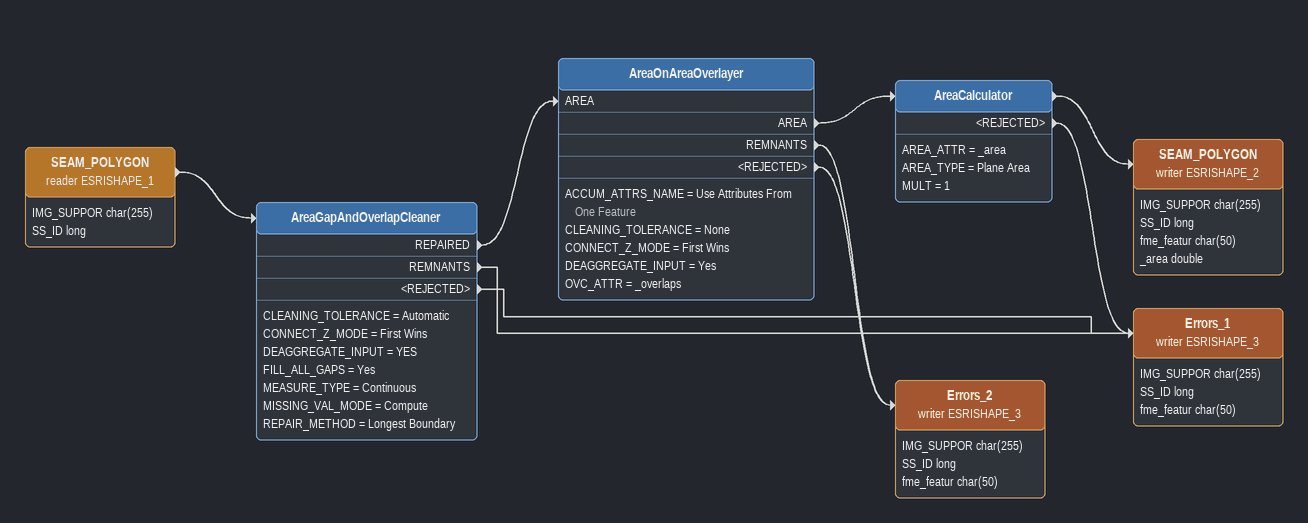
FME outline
SEAM_POLYGON (reader ESRISHAPE_1)
    attributes: IMG_SUPPOR char(255), SS_ID long
    -> AreaGapAndOverlapCleaner
AreaGapAndOverlapCleaner
    CLEANING_TOLERANCE = Automatic
    CONNECT_Z_MODE = First Wins
    DEAGGREGATE_INPUT = YES
    FILL_ALL_GAPS = Yes
    MEASURE_TYPE = Continuous
    MISSING_VAL_MODE = Compute
    REPAIR_METHOD = Longest Boundary
    REPAIRED -> AreaOnAreaOverlayer [AREA]
    REMNANTS -> Errors_1 (writer ESRISHAPE_3)
    <REJECTED> -> Errors_1 (writer ESRISHAPE_3)
AreaOnAreaOverlayer
    ACCUM_ATTRS_NAME = Use Attributes From One Feature
    CLEANING_TOLERANCE = None
    CONNECT_Z_MODE = First Wins
    DEAGGREGATE_INPUT = Yes
    OVC_ATTR = _overlaps
    AREA -> AreaCalculator
    REMNANTS -> Errors_2 (writer ESRISHAPE_3)
    <REJECTED> -> Errors_2 (writer ESRISHAPE_3)
AreaCalculator
    AREA_ATTR = _area
    AREA_TYPE = Plane Area
    MULT = 1
    -> SEAM_POLYGON (writer ESRISHAPE_2)
    <REJECTED> -> Errors_1 (writer ESRISHAPE_3)
SEAM_POLYGON (writer ESRISHAPE_2)
    attributes: IMG_SUPPOR char(255), SS_ID long, fme_featur char(50), _area double
Errors_1 (writer ESRISHAPE_3)
    attributes: IMG_SUPPOR char(255), SS_ID long, fme_featur char(50)
Errors_2 (writer ESRISHAPE_3)
    attributes: IMG_SUPPOR char(255), SS_ID long, fme_featur char(50)
